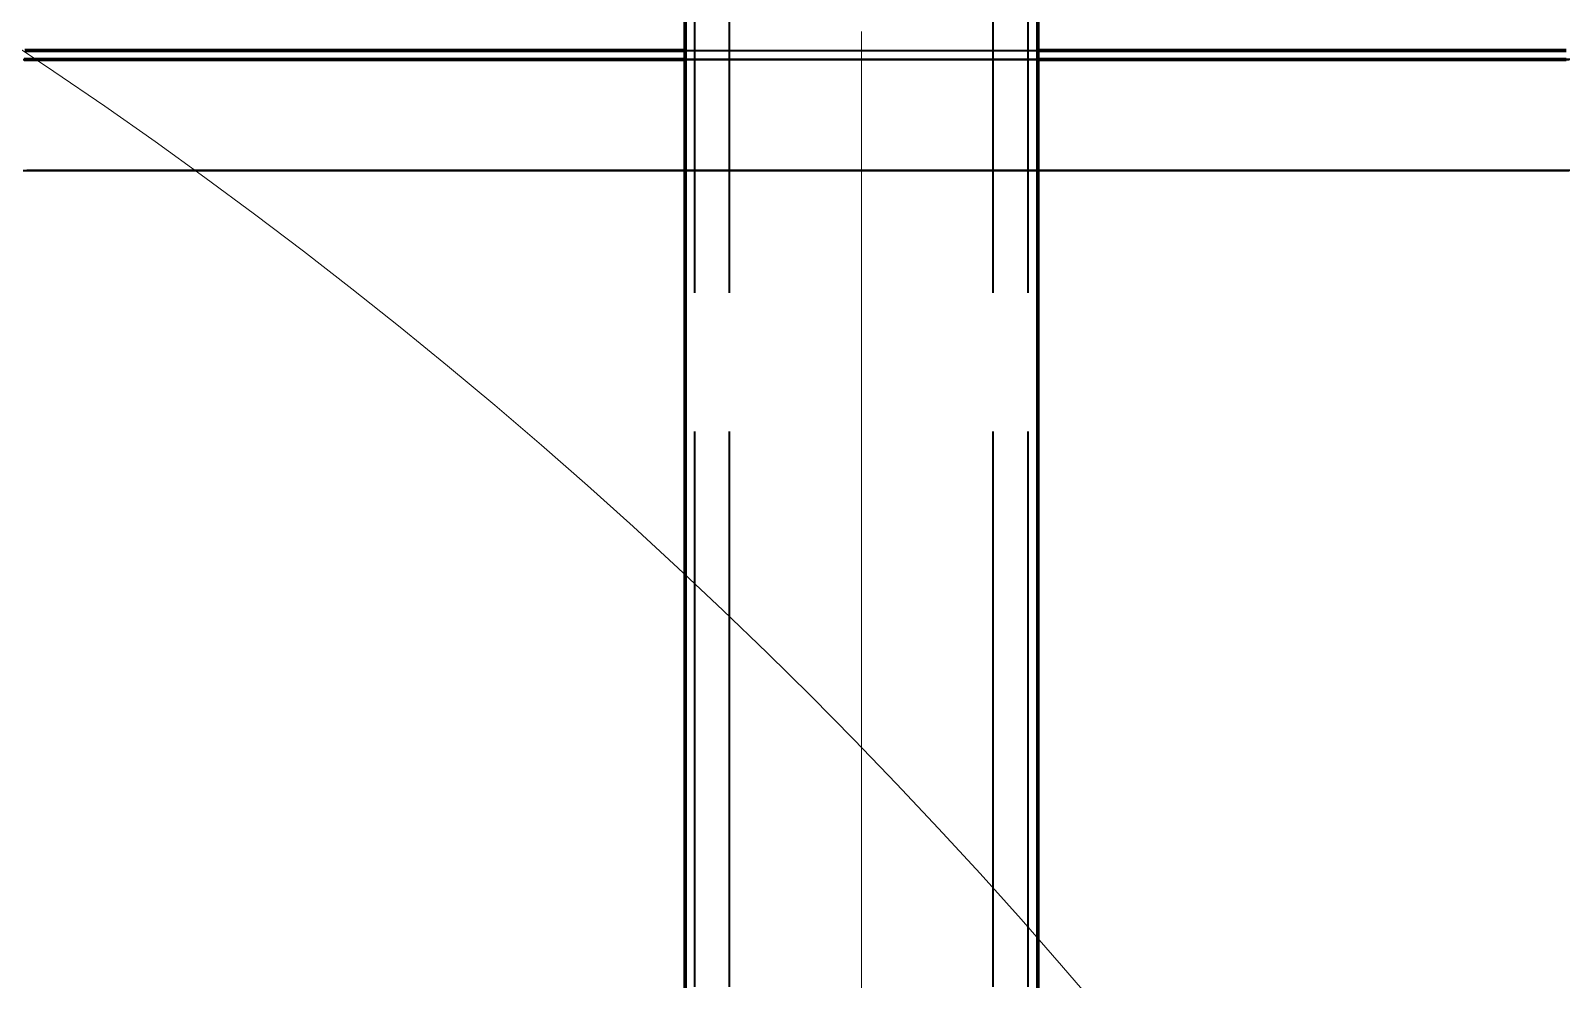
# Model space of a CAD drawing. Header units: millimetres. Extents: x 0 to 2382, y 0 to 420.
# Drawn here: x 281.54 to 292.58, y 283.08 to 289.92 of the extents above; entities that cross this region are included whole.
import ezdxf

# ---------------------------------------------------------------- set-up
doc = ezdxf.new("R2010")
doc.units = ezdxf.units.MM
doc.linetypes.add('IRAM-E-TRAZOS', pattern=[5, 4, -1])
doc.linetypes.add('IRAM-F-TRAZO-PUNTO', pattern=[20, 15, -2, 1, -2])
for name, color, linetype, lineweight in [('01-VISIBLE', 7, 'CONTINUOUS', 70), ('02-OCULTA', 4, 'IRAM-E-TRAZOS', 35), ('03-EJE', 1, 'IRAM-F-TRAZO-PUNTO', 18), ('08-FINA', 5, 'CONTINUOUS', 18)]:
    doc.layers.add(name, color=color, linetype=linetype, lineweight=lineweight)

msp = doc.modelspace()

# ---------------------------------------------------------------- linework, layer by layer
at = {"layer": '01-VISIBLE'}
for p, q in [((286.252, 277.209), (286.252, 313.671)), ((288.792, 277.209), (288.792, 313.671))]:
    msp.add_line(p, q, dxfattribs=at)
for points in [[(281.492, 289.709), (281.542, 289.709), (281.592, 289.709), (281.642, 289.709), (281.692, 289.709), (281.742, 289.709), (281.793, 289.709), (281.843, 289.709), (281.893, 289.709), (281.943, 289.709), (281.993, 289.709), (282.043, 289.709), (282.093, 289.709), (282.143, 289.709), (282.193, 289.709), (282.243, 289.709), (282.294, 289.709), (282.344, 289.709), (282.394, 289.709), (282.444, 289.709), (282.494, 289.709), (282.544, 289.709), (282.594, 289.709), (282.644, 289.709), (282.694, 289.709), (282.745, 289.709), (282.795, 289.709), (282.845, 289.709), (282.895, 289.709), (282.945, 289.709), (282.995, 289.709), (283.045, 289.709), (283.095, 289.709), (283.145, 289.709), (283.195, 289.709), (283.246, 289.709), (283.296, 289.709), (283.346, 289.709), (283.396, 289.709), (283.446, 289.709), (283.496, 289.709), (283.546, 289.709), (283.596, 289.709), (283.646, 289.709), (283.696, 289.709), (283.747, 289.709), (283.797, 289.709), (283.847, 289.709), (283.897, 289.709), (283.947, 289.709), (283.997, 289.709), (284.047, 289.709), (284.097, 289.709), (284.147, 289.709), (284.197, 289.709), (284.248, 289.709), (284.298, 289.709), (284.348, 289.709), (284.398, 289.709), (284.448, 289.709), (284.498, 289.709), (284.548, 289.709), (284.598, 289.709), (284.648, 289.709), (284.698, 289.709), (284.749, 289.709), (284.799, 289.709), (284.849, 289.709), (284.899, 289.709), (284.949, 289.709), (284.999, 289.709), (285.049, 289.709), (285.099, 289.709), (285.149, 289.709), (285.2, 289.709), (285.25, 289.709), (285.3, 289.709), (285.35, 289.709), (285.4, 289.709), (285.45, 289.709), (285.5, 289.709), (285.55, 289.709), (285.6, 289.709), (285.65, 289.709), (285.701, 289.709), (285.751, 289.709), (285.801, 289.709), (285.851, 289.709), (285.901, 289.709), (285.951, 289.709), (286.001, 289.709), (286.051, 289.709), (286.101, 289.709), (286.151, 289.709), (286.202, 289.709), (286.252, 289.709)], [(281.495, 289.773), (281.545, 289.773), (281.595, 289.773), (281.645, 289.773), (281.695, 289.773), (281.745, 289.773), (281.796, 289.773), (281.846, 289.773), (281.896, 289.773), (281.946, 289.773), (281.996, 289.773), (282.046, 289.773), (282.096, 289.773), (282.146, 289.773), (282.196, 289.773), (282.246, 289.773), (282.296, 289.773), (282.346, 289.773), (282.396, 289.773), (282.446, 289.773), (282.496, 289.773), (282.547, 289.773), (282.597, 289.773), (282.647, 289.773), (282.697, 289.773), (282.747, 289.773), (282.797, 289.773), (282.847, 289.773), (282.897, 289.773), (282.947, 289.773), (282.997, 289.773), (283.047, 289.773), (283.097, 289.773), (283.147, 289.773), (283.197, 289.773), (283.248, 289.773), (283.298, 289.773), (283.348, 289.773), (283.398, 289.773), (283.448, 289.773), (283.498, 289.773), (283.548, 289.773), (283.598, 289.773), (283.648, 289.773), (283.698, 289.773), (283.748, 289.773), (283.798, 289.773), (283.848, 289.773), (283.898, 289.773), (283.948, 289.773), (283.999, 289.773), (284.049, 289.773), (284.099, 289.773), (284.149, 289.773), (284.199, 289.773), (284.249, 289.773), (284.299, 289.773), (284.349, 289.773), (284.399, 289.773), (284.449, 289.773), (284.499, 289.773), (284.549, 289.773), (284.599, 289.773), (284.649, 289.773), (284.7, 289.773), (284.75, 289.773), (284.8, 289.773), (284.85, 289.773), (284.9, 289.773), (284.95, 289.773), (285, 289.773), (285.05, 289.773), (285.1, 289.773), (285.15, 289.773), (285.2, 289.773), (285.25, 289.773), (285.3, 289.773), (285.35, 289.773), (285.4, 289.773), (285.451, 289.773), (285.501, 289.773), (285.551, 289.773), (285.601, 289.773), (285.651, 289.773), (285.701, 289.773), (285.751, 289.773), (285.801, 289.773), (285.851, 289.773), (285.901, 289.773), (285.951, 289.773), (286.001, 289.773), (286.051, 289.773), (286.101, 289.773), (286.152, 289.773), (286.202, 289.773), (286.252, 289.773)], [(288.792, 289.773), (288.842, 289.773), (288.892, 289.773), (288.942, 289.773), (288.992, 289.773), (289.042, 289.773), (289.092, 289.773), (289.142, 289.773), (289.192, 289.773), (289.242, 289.773), (289.292, 289.773), (289.342, 289.773), (289.392, 289.773), (289.443, 289.773), (289.493, 289.773), (289.543, 289.773), (289.593, 289.773), (289.643, 289.773), (289.693, 289.773), (289.743, 289.773), (289.793, 289.773), (289.843, 289.773), (289.893, 289.773), (289.943, 289.773), (289.993, 289.773), (290.043, 289.773), (290.093, 289.773), (290.144, 289.773), (290.194, 289.773), (290.244, 289.773), (290.294, 289.773), (290.344, 289.773), (290.394, 289.773), (290.444, 289.773), (290.494, 289.773), (290.544, 289.773), (290.594, 289.773), (290.644, 289.773), (290.694, 289.773), (290.744, 289.773), (290.794, 289.773), (290.844, 289.773), (290.895, 289.773), (290.945, 289.773), (290.995, 289.773), (291.045, 289.773), (291.095, 289.773), (291.145, 289.773), (291.195, 289.773), (291.245, 289.773), (291.295, 289.773), (291.345, 289.773), (291.395, 289.773), (291.445, 289.773), (291.495, 289.773), (291.545, 289.773), (291.595, 289.773), (291.646, 289.773), (291.696, 289.773), (291.746, 289.773), (291.796, 289.773), (291.846, 289.773), (291.896, 289.773), (291.946, 289.773), (291.996, 289.773), (292.046, 289.773), (292.096, 289.773), (292.146, 289.773), (292.196, 289.773), (292.246, 289.773), (292.296, 289.773), (292.347, 289.773), (292.397, 289.773), (292.447, 289.773), (292.497, 289.773), (292.547, 289.773), (292.597, 289.773)], [(288.792, 289.709), (288.842, 289.709), (288.892, 289.709), (288.942, 289.709), (288.992, 289.709), (289.042, 289.709), (289.092, 289.709), (289.142, 289.709), (289.192, 289.709), (289.243, 289.709), (289.293, 289.709), (289.343, 289.709), (289.393, 289.709), (289.443, 289.709), (289.493, 289.709), (289.543, 289.709), (289.593, 289.709), (289.643, 289.709), (289.693, 289.709), (289.744, 289.709), (289.794, 289.709), (289.844, 289.709), (289.894, 289.709), (289.944, 289.709), (289.994, 289.709), (290.044, 289.709), (290.094, 289.709), (290.144, 289.709), (290.195, 289.709), (290.245, 289.709), (290.295, 289.709), (290.345, 289.709), (290.395, 289.709), (290.445, 289.709), (290.495, 289.709), (290.545, 289.709), (290.595, 289.709), (290.645, 289.709), (290.696, 289.709), (290.746, 289.709), (290.796, 289.709), (290.846, 289.709), (290.896, 289.709), (290.946, 289.709), (290.996, 289.709), (291.046, 289.709), (291.096, 289.709), (291.146, 289.709), (291.197, 289.709), (291.247, 289.709), (291.297, 289.709), (291.347, 289.709), (291.397, 289.709), (291.447, 289.709), (291.497, 289.709), (291.547, 289.709), (291.597, 289.709), (291.647, 289.709), (291.698, 289.709), (291.748, 289.709), (291.798, 289.709), (291.848, 289.709), (291.898, 289.709), (291.948, 289.709), (291.998, 289.709), (292.048, 289.709), (292.098, 289.709), (292.148, 289.709), (292.199, 289.709), (292.249, 289.709), (292.299, 289.709), (292.349, 289.709), (292.399, 289.709), (292.449, 289.709), (292.499, 289.709), (292.549, 289.709), (292.599, 289.709)]]:
    msp.add_lwpolyline(points, dxfattribs=at)
at = {"layer": '02-OCULTA'}
for p, q in [((286.252, 313.671), (286.252, 277.209)), ((288.792, 313.671), (288.792, 277.209)), ((286.322, 218.029), (286.322, 301.976)), ((286.572, 218.029), (286.572, 301.976)), ((288.472, 218.029), (288.472, 301.976)), ((288.722, 218.029), (288.722, 301.976))]:
    msp.add_line(p, q, dxfattribs=at)
for points in [[(281.485, 289.709), (281.563, 289.709), (281.642, 289.709), (281.72, 289.709), (281.798, 289.709), (281.877, 289.709), (281.955, 289.709), (282.034, 289.709), (282.112, 289.709), (282.19, 289.709), (282.269, 289.709), (282.347, 289.709), (282.426, 289.709), (282.504, 289.709), (282.582, 289.709), (282.661, 289.709), (282.739, 289.709), (282.818, 289.709), (282.896, 289.709), (282.974, 289.709), (283.053, 289.709), (283.131, 289.709), (283.21, 289.709), (283.288, 289.709), (283.366, 289.709), (283.445, 289.709), (283.523, 289.709), (283.602, 289.709), (283.68, 289.709), (283.758, 289.709), (283.837, 289.709), (283.915, 289.709), (283.994, 289.709), (284.072, 289.709), (284.15, 289.709), (284.229, 289.709), (284.307, 289.709), (284.386, 289.709), (284.464, 289.709), (284.542, 289.709), (284.621, 289.709), (284.699, 289.709), (284.778, 289.709), (284.856, 289.709), (284.934, 289.709), (285.013, 289.709), (285.091, 289.709), (285.17, 289.709), (285.248, 289.709), (285.326, 289.709), (285.405, 289.709), (285.483, 289.709), (285.562, 289.709), (285.64, 289.709), (285.718, 289.709), (285.797, 289.709), (285.875, 289.709), (285.954, 289.709), (286.032, 289.709), (286.11, 289.709), (286.189, 289.709), (286.267, 289.709), (286.346, 289.709), (286.424, 289.709), (286.502, 289.709), (286.581, 289.709), (286.659, 289.709), (286.738, 289.709), (286.816, 289.709), (286.894, 289.709), (286.973, 289.709), (287.051, 289.709), (287.13, 289.709), (287.208, 289.709), (287.286, 289.709), (287.365, 289.709), (287.443, 289.709), (287.522, 289.709), (287.6, 289.709), (287.678, 289.709), (287.757, 289.709), (287.835, 289.709), (287.914, 289.709), (287.992, 289.709), (288.07, 289.709), (288.149, 289.709), (288.227, 289.709), (288.306, 289.709), (288.384, 289.709), (288.462, 289.709), (288.541, 289.709), (288.619, 289.709), (288.698, 289.709), (288.776, 289.709), (288.854, 289.709), (288.933, 289.709), (289.011, 289.709), (289.09, 289.709), (289.168, 289.709), (289.246, 289.709), (289.325, 289.709), (289.403, 289.709), (289.482, 289.709), (289.56, 289.709), (289.638, 289.709), (289.717, 289.709), (289.795, 289.709), (289.874, 289.709), (289.952, 289.709), (290.03, 289.709), (290.109, 289.709), (290.187, 289.709), (290.266, 289.709), (290.344, 289.709), (290.422, 289.709), (290.501, 289.709), (290.579, 289.709), (290.658, 289.709), (290.736, 289.709), (290.814, 289.709), (290.893, 289.709), (290.971, 289.709), (291.05, 289.709), (291.128, 289.709), (291.206, 289.709), (291.285, 289.709), (291.363, 289.709), (291.442, 289.709), (291.52, 289.709), (291.598, 289.709), (291.677, 289.709), (291.755, 289.709), (291.834, 289.709), (291.912, 289.709), (291.99, 289.709), (292.069, 289.709), (292.147, 289.709), (292.226, 289.709), (292.304, 289.709), (292.382, 289.709), (292.461, 289.709), (292.539, 289.709), (292.618, 289.709)], [(281.485, 289.709), (281.563, 289.709), (281.642, 289.709), (281.72, 289.709), (281.798, 289.709), (281.877, 289.709), (281.955, 289.709), (282.034, 289.709), (282.112, 289.709), (282.19, 289.709), (282.269, 289.709), (282.347, 289.709), (282.426, 289.709), (282.504, 289.709), (282.582, 289.709), (282.661, 289.709), (282.739, 289.709), (282.818, 289.709), (282.896, 289.709), (282.974, 289.709), (283.053, 289.709), (283.131, 289.709), (283.21, 289.709), (283.288, 289.709), (283.366, 289.709), (283.445, 289.709), (283.523, 289.709), (283.602, 289.709), (283.68, 289.709), (283.758, 289.709), (283.837, 289.709), (283.915, 289.709), (283.994, 289.709), (284.072, 289.709), (284.15, 289.709), (284.229, 289.709), (284.307, 289.709), (284.386, 289.709), (284.464, 289.709), (284.542, 289.709), (284.621, 289.709), (284.699, 289.709), (284.778, 289.709), (284.856, 289.709), (284.934, 289.709), (285.013, 289.709), (285.091, 289.709), (285.17, 289.709), (285.248, 289.709), (285.326, 289.709), (285.405, 289.709), (285.483, 289.709), (285.562, 289.709), (285.64, 289.709), (285.718, 289.709), (285.797, 289.709), (285.875, 289.709), (285.954, 289.709), (286.032, 289.709), (286.11, 289.709), (286.189, 289.709), (286.267, 289.709), (286.346, 289.709), (286.424, 289.709), (286.502, 289.709), (286.581, 289.709), (286.659, 289.709), (286.738, 289.709), (286.816, 289.709), (286.894, 289.709), (286.973, 289.709), (287.051, 289.709), (287.13, 289.709), (287.208, 289.709), (287.286, 289.709), (287.365, 289.709), (287.443, 289.709), (287.522, 289.709), (287.6, 289.709), (287.678, 289.709), (287.757, 289.709), (287.835, 289.709), (287.914, 289.709), (287.992, 289.709), (288.07, 289.709), (288.149, 289.709), (288.227, 289.709), (288.306, 289.709), (288.384, 289.709), (288.462, 289.709), (288.541, 289.709), (288.619, 289.709), (288.698, 289.709), (288.776, 289.709), (288.854, 289.709), (288.933, 289.709), (289.011, 289.709), (289.09, 289.709), (289.168, 289.709), (289.246, 289.709), (289.325, 289.709), (289.403, 289.709), (289.482, 289.709), (289.56, 289.709), (289.638, 289.709), (289.717, 289.709), (289.795, 289.709), (289.874, 289.709), (289.952, 289.709), (290.03, 289.709), (290.109, 289.709), (290.187, 289.709), (290.266, 289.709), (290.344, 289.709), (290.422, 289.709), (290.501, 289.709), (290.579, 289.709), (290.658, 289.709), (290.736, 289.709), (290.814, 289.709), (290.893, 289.709), (290.971, 289.709), (291.05, 289.709), (291.128, 289.709), (291.206, 289.709), (291.285, 289.709), (291.363, 289.709), (291.442, 289.709), (291.52, 289.709), (291.598, 289.709), (291.677, 289.709), (291.755, 289.709), (291.834, 289.709), (291.912, 289.709), (291.99, 289.709), (292.069, 289.709), (292.147, 289.709), (292.226, 289.709), (292.304, 289.709), (292.382, 289.709), (292.461, 289.709), (292.539, 289.709), (292.618, 289.709)], [(287.522, 289.709), (287.472, 289.709), (287.421, 289.709), (287.371, 289.709), (287.321, 289.709), (287.271, 289.709), (287.221, 289.709), (287.171, 289.709), (287.121, 289.709), (287.071, 289.709), (287.021, 289.709), (286.971, 289.709), (286.92, 289.709), (286.87, 289.709), (286.82, 289.709), (286.77, 289.709), (286.72, 289.709), (286.67, 289.709), (286.62, 289.709), (286.57, 289.709), (286.52, 289.709), (286.47, 289.709), (286.42, 289.709), (286.369, 289.709), (286.319, 289.709), (286.269, 289.709), (286.219, 289.709), (286.169, 289.709), (286.119, 289.709), (286.069, 289.709), (286.019, 289.709), (285.969, 289.709), (285.919, 289.709), (285.868, 289.709), (285.818, 289.709), (285.768, 289.709), (285.718, 289.709), (285.668, 289.709), (285.618, 289.709), (285.568, 289.709), (285.518, 289.709), (285.468, 289.709), (285.418, 289.709), (285.368, 289.709), (285.317, 289.709), (285.267, 289.709), (285.217, 289.709), (285.167, 289.709), (285.117, 289.709), (285.067, 289.709), (285.017, 289.709), (284.967, 289.709), (284.917, 289.709), (284.867, 289.709), (284.816, 289.709), (284.766, 289.709), (284.716, 289.709), (284.666, 289.709), (284.616, 289.709), (284.566, 289.709), (284.516, 289.709), (284.466, 289.709), (284.416, 289.709), (284.366, 289.709), (284.316, 289.709), (284.265, 289.709), (284.215, 289.709), (284.165, 289.709), (284.115, 289.709), (284.065, 289.709), (284.015, 289.709), (283.965, 289.709), (283.915, 289.709), (283.865, 289.709), (283.815, 289.709), (283.764, 289.709), (283.714, 289.709), (283.664, 289.709), (283.614, 289.709), (283.564, 289.709), (283.514, 289.709), (283.464, 289.709), (283.414, 289.709), (283.364, 289.709), (283.314, 289.709), (283.264, 289.709), (283.213, 289.709), (283.163, 289.709), (283.113, 289.709), (283.063, 289.709), (283.013, 289.709), (282.963, 289.709), (282.913, 289.709), (282.863, 289.709), (282.813, 289.709), (282.763, 289.709), (282.712, 289.709), (282.662, 289.709), (282.612, 289.709), (282.562, 289.709), (282.512, 289.709), (282.462, 289.709), (282.412, 289.709), (282.362, 289.709), (282.312, 289.709), (282.262, 289.709), (282.211, 289.709), (282.161, 289.709), (282.111, 289.709), (282.061, 289.709), (282.011, 289.709), (281.961, 289.709), (281.911, 289.709), (281.861, 289.709), (281.811, 289.709), (281.761, 289.709), (281.711, 289.709), (281.66, 289.709), (281.61, 289.709), (281.56, 289.709), (281.51, 289.709)], [(287.522, 289.709), (287.472, 289.709), (287.421, 289.709), (287.371, 289.709), (287.321, 289.709), (287.271, 289.709), (287.221, 289.709), (287.171, 289.709), (287.121, 289.709), (287.071, 289.709), (287.021, 289.709), (286.971, 289.709), (286.92, 289.709), (286.87, 289.709), (286.82, 289.709), (286.77, 289.709), (286.72, 289.709), (286.67, 289.709), (286.62, 289.709), (286.57, 289.709), (286.52, 289.709), (286.47, 289.709), (286.42, 289.709), (286.369, 289.709), (286.319, 289.709), (286.269, 289.709), (286.219, 289.709), (286.169, 289.709), (286.119, 289.709), (286.069, 289.709), (286.019, 289.709), (285.969, 289.709), (285.919, 289.709), (285.868, 289.709), (285.818, 289.709), (285.768, 289.709), (285.718, 289.709), (285.668, 289.709), (285.618, 289.709), (285.568, 289.709), (285.518, 289.709), (285.468, 289.709), (285.418, 289.709), (285.368, 289.709), (285.317, 289.709), (285.267, 289.709), (285.217, 289.709), (285.167, 289.709), (285.117, 289.709), (285.067, 289.709), (285.017, 289.709), (284.967, 289.709), (284.917, 289.709), (284.867, 289.709), (284.816, 289.709), (284.766, 289.709), (284.716, 289.709), (284.666, 289.709), (284.616, 289.709), (284.566, 289.709), (284.516, 289.709), (284.466, 289.709), (284.416, 289.709), (284.366, 289.709), (284.316, 289.709), (284.265, 289.709), (284.215, 289.709), (284.165, 289.709), (284.115, 289.709), (284.065, 289.709), (284.015, 289.709), (283.965, 289.709), (283.915, 289.709), (283.865, 289.709), (283.815, 289.709), (283.764, 289.709), (283.714, 289.709), (283.664, 289.709), (283.614, 289.709), (283.564, 289.709), (283.514, 289.709), (283.464, 289.709), (283.414, 289.709), (283.364, 289.709), (283.314, 289.709), (283.264, 289.709), (283.213, 289.709), (283.163, 289.709), (283.113, 289.709), (283.063, 289.709), (283.013, 289.709), (282.963, 289.709), (282.913, 289.709), (282.863, 289.709), (282.813, 289.709), (282.763, 289.709), (282.712, 289.709), (282.662, 289.709), (282.612, 289.709), (282.562, 289.709), (282.512, 289.709), (282.462, 289.709), (282.412, 289.709), (282.362, 289.709), (282.312, 289.709), (282.262, 289.709), (282.211, 289.709), (282.161, 289.709), (282.111, 289.709), (282.061, 289.709), (282.011, 289.709), (281.961, 289.709), (281.911, 289.709), (281.861, 289.709), (281.811, 289.709), (281.761, 289.709), (281.711, 289.709), (281.66, 289.709), (281.61, 289.709), (281.56, 289.709), (281.51, 289.709)], [(281.517, 289.773), (281.567, 289.773), (281.617, 289.773), (281.667, 289.773), (281.717, 289.773), (281.767, 289.773), (281.817, 289.773), (281.867, 289.773), (281.917, 289.773), (281.967, 289.773), (282.017, 289.773), (282.067, 289.773), (282.118, 289.773), (282.168, 289.773), (282.218, 289.773), (282.268, 289.773), (282.318, 289.773), (282.368, 289.773), (282.418, 289.773), (282.468, 289.773), (282.518, 289.773), (282.568, 289.773), (282.618, 289.773), (282.668, 289.773), (282.718, 289.773), (282.768, 289.773), (282.818, 289.773), (282.868, 289.773), (282.918, 289.773), (282.968, 289.773), (283.018, 289.773), (283.068, 289.773), (283.118, 289.773), (283.168, 289.773), (283.218, 289.773), (283.268, 289.773), (283.318, 289.773), (283.368, 289.773), (283.419, 289.773), (283.469, 289.773), (283.519, 289.773), (283.569, 289.773), (283.619, 289.773), (283.669, 289.773), (283.719, 289.773), (283.769, 289.773), (283.819, 289.773), (283.869, 289.773), (283.919, 289.773), (283.969, 289.773), (284.019, 289.773), (284.069, 289.773), (284.119, 289.773), (284.169, 289.773), (284.219, 289.773), (284.269, 289.773), (284.319, 289.773), (284.369, 289.773), (284.419, 289.773), (284.469, 289.773), (284.519, 289.773), (284.569, 289.773), (284.619, 289.773), (284.669, 289.773), (284.72, 289.773), (284.77, 289.773), (284.82, 289.773), (284.87, 289.773), (284.92, 289.773), (284.97, 289.773), (285.02, 289.773), (285.07, 289.773), (285.12, 289.773), (285.17, 289.773), (285.22, 289.773), (285.27, 289.773), (285.32, 289.773), (285.37, 289.773), (285.42, 289.773), (285.47, 289.773), (285.52, 289.773), (285.57, 289.773), (285.62, 289.773), (285.67, 289.773), (285.72, 289.773), (285.77, 289.773), (285.82, 289.773), (285.87, 289.773), (285.92, 289.773), (285.97, 289.773), (286.021, 289.773), (286.071, 289.773), (286.121, 289.773), (286.171, 289.773), (286.221, 289.773), (286.271, 289.773), (286.321, 289.773), (286.371, 289.773), (286.421, 289.773), (286.471, 289.773), (286.521, 289.773), (286.571, 289.773), (286.621, 289.773), (286.671, 289.773), (286.721, 289.773), (286.771, 289.773), (286.821, 289.773), (286.871, 289.773), (286.921, 289.773), (286.971, 289.773), (287.021, 289.773), (287.071, 289.773), (287.121, 289.773), (287.171, 289.773), (287.221, 289.773), (287.271, 289.773), (287.321, 289.773), (287.372, 289.773), (287.422, 289.773), (287.472, 289.773), (287.522, 289.773)], [(287.522, 289.709), (287.472, 289.709), (287.422, 289.709), (287.372, 289.709), (287.322, 289.709), (287.271, 289.709), (287.221, 289.709), (287.171, 289.709), (287.121, 289.709), (287.071, 289.709), (287.021, 289.709), (286.971, 289.709), (286.921, 289.709), (286.871, 289.709), (286.821, 289.709), (286.771, 289.709), (286.721, 289.709), (286.671, 289.709), (286.621, 289.709), (286.571, 289.709), (286.521, 289.709), (286.471, 289.709), (286.421, 289.709), (286.371, 289.709), (286.321, 289.709), (286.271, 289.709), (286.221, 289.709), (286.171, 289.709), (286.121, 289.709), (286.071, 289.709), (286.021, 289.709), (285.971, 289.709), (285.921, 289.709), (285.871, 289.709), (285.821, 289.709), (285.771, 289.709), (285.72, 289.709), (285.67, 289.709), (285.62, 289.709), (285.57, 289.709), (285.52, 289.709), (285.47, 289.709), (285.42, 289.709), (285.37, 289.709), (285.32, 289.709), (285.27, 289.709), (285.22, 289.709), (285.17, 289.709), (285.12, 289.709), (285.07, 289.709), (285.02, 289.709), (284.97, 289.709), (284.92, 289.709), (284.87, 289.709), (284.82, 289.709), (284.77, 289.709), (284.72, 289.709), (284.67, 289.709), (284.62, 289.709), (284.57, 289.709), (284.52, 289.709), (284.47, 289.709), (284.42, 289.709), (284.37, 289.709), (284.32, 289.709), (284.27, 289.709), (284.219, 289.709), (284.169, 289.709), (284.119, 289.709), (284.069, 289.709), (284.019, 289.709), (283.969, 289.709), (283.919, 289.709), (283.869, 289.709), (283.819, 289.709), (283.769, 289.709), (283.719, 289.709), (283.669, 289.709), (283.619, 289.709), (283.569, 289.709), (283.519, 289.709), (283.469, 289.709), (283.419, 289.709), (283.369, 289.709), (283.319, 289.709), (283.269, 289.709), (283.219, 289.709), (283.169, 289.709), (283.119, 289.709), (283.069, 289.709), (283.019, 289.709), (282.969, 289.709), (282.919, 289.709), (282.869, 289.709), (282.819, 289.709), (282.769, 289.709), (282.719, 289.709), (282.668, 289.709), (282.618, 289.709), (282.568, 289.709), (282.518, 289.709), (282.468, 289.709), (282.418, 289.709), (282.368, 289.709), (282.318, 289.709), (282.268, 289.709), (282.218, 289.709), (282.168, 289.709), (282.118, 289.709), (282.068, 289.709), (282.018, 289.709), (281.968, 289.709), (281.918, 289.709), (281.868, 289.709), (281.818, 289.709), (281.768, 289.709), (281.718, 289.709), (281.668, 289.709), (281.618, 289.709), (281.568, 289.709), (281.518, 289.709)], [(287.522, 289.709), (287.472, 289.709), (287.422, 289.709), (287.372, 289.709), (287.322, 289.709), (287.272, 289.709), (287.222, 289.709), (287.172, 289.709), (287.122, 289.709), (287.072, 289.709), (287.022, 289.709), (286.972, 289.709), (286.922, 289.709), (286.872, 289.709), (286.822, 289.709), (286.772, 289.709), (286.722, 289.709), (286.672, 289.709), (286.622, 289.709), (286.572, 289.709), (286.522, 289.709), (286.472, 289.709), (286.422, 289.709), (286.372, 289.709), (286.322, 289.709), (286.272, 289.709), (286.222, 289.709), (286.172, 289.709), (286.122, 289.709), (286.072, 289.709), (286.022, 289.709), (285.972, 289.709), (285.922, 289.709), (285.872, 289.709), (285.822, 289.709), (285.772, 289.709), (285.722, 289.709), (285.672, 289.709), (285.622, 289.709), (285.572, 289.709), (285.522, 289.709), (285.472, 289.709), (285.422, 289.709), (285.372, 289.709), (285.322, 289.709), (285.272, 289.709), (285.222, 289.709), (285.172, 289.709), (285.122, 289.709), (285.072, 289.709), (285.022, 289.709), (284.972, 289.709), (284.922, 289.709), (284.872, 289.709), (284.822, 289.709), (284.772, 289.709), (284.722, 289.709), (284.672, 289.709), (284.622, 289.709), (284.572, 289.709), (284.522, 289.709), (284.472, 289.709), (284.422, 289.709), (284.372, 289.709), (284.322, 289.709), (284.272, 289.709), (284.222, 289.709), (284.172, 289.709), (284.122, 289.709), (284.072, 289.709), (284.022, 289.709), (283.972, 289.709), (283.922, 289.709), (283.872, 289.709), (283.822, 289.709), (283.772, 289.709), (283.722, 289.709), (283.672, 289.709), (283.622, 289.709), (283.572, 289.709), (283.522, 289.709), (283.472, 289.709), (283.422, 289.709), (283.372, 289.709), (283.322, 289.709), (283.272, 289.709), (283.222, 289.709), (283.172, 289.709), (283.122, 289.709), (283.072, 289.709), (283.022, 289.709), (282.972, 289.709), (282.922, 289.709), (282.872, 289.709), (282.822, 289.709), (282.772, 289.709), (282.722, 289.709), (282.672, 289.709), (282.622, 289.709), (282.572, 289.709), (282.522, 289.709), (282.472, 289.709), (282.422, 289.709), (282.372, 289.709), (282.322, 289.709), (282.272, 289.709), (282.222, 289.709), (282.172, 289.709), (282.122, 289.709), (282.072, 289.709), (282.022, 289.709), (281.972, 289.709), (281.922, 289.709), (281.872, 289.709), (281.822, 289.709), (281.772, 289.709), (281.722, 289.709), (281.672, 289.709), (281.622, 289.709), (281.572, 289.709), (281.522, 289.709)], [(281.531, 289.709), (281.608, 289.709), (281.685, 289.709), (281.762, 289.709), (281.838, 289.709), (281.915, 289.709), (281.992, 289.709), (282.069, 289.709), (282.146, 289.709), (282.222, 289.709), (282.299, 289.709), (282.376, 289.709), (282.453, 289.709), (282.53, 289.709), (282.606, 289.709), (282.683, 289.709), (282.76, 289.709), (282.837, 289.709), (282.914, 289.709), (282.99, 289.709), (283.067, 289.709), (283.144, 289.709), (283.221, 289.709), (283.298, 289.709), (283.374, 289.709), (283.451, 289.709), (283.528, 289.709), (283.605, 289.709), (283.682, 289.709), (283.758, 289.709), (283.835, 289.709), (283.912, 289.709), (283.989, 289.709), (284.066, 289.709), (284.142, 289.709), (284.219, 289.709), (284.296, 289.709), (284.373, 289.709), (284.45, 289.709), (284.526, 289.709), (284.603, 289.709), (284.68, 289.709), (284.757, 289.709), (284.834, 289.709), (284.91, 289.709), (284.987, 289.709), (285.064, 289.709), (285.141, 289.709), (285.218, 289.709), (285.294, 289.709), (285.371, 289.709), (285.448, 289.709), (285.525, 289.709), (285.602, 289.709), (285.678, 289.709), (285.755, 289.709), (285.832, 289.709), (285.909, 289.709), (285.986, 289.709), (286.062, 289.709), (286.139, 289.709), (286.216, 289.709), (286.293, 289.709), (286.37, 289.709), (286.446, 289.709), (286.523, 289.709), (286.6, 289.709), (286.677, 289.709), (286.754, 289.709), (286.83, 289.709), (286.907, 289.709), (286.984, 289.709), (287.061, 289.709), (287.138, 289.709), (287.214, 289.709), (287.291, 289.709), (287.368, 289.709), (287.445, 289.709), (287.522, 289.709), (287.598, 289.709), (287.675, 289.709), (287.752, 289.709), (287.829, 289.709), (287.906, 289.709), (287.982, 289.709), (288.059, 289.709), (288.136, 289.709), (288.213, 289.709), (288.29, 289.709), (288.366, 289.709), (288.443, 289.709), (288.52, 289.709), (288.597, 289.709), (288.674, 289.709), (288.75, 289.709), (288.827, 289.709), (288.904, 289.709), (288.981, 289.709), (289.058, 289.709), (289.134, 289.709), (289.211, 289.709), (289.288, 289.709), (289.365, 289.709), (289.442, 289.709), (289.518, 289.709), (289.595, 289.709), (289.672, 289.709), (289.749, 289.709), (289.826, 289.709), (289.902, 289.709), (289.979, 289.709), (290.056, 289.709), (290.133, 289.709), (290.21, 289.709), (290.286, 289.709), (290.363, 289.709), (290.44, 289.709), (290.517, 289.709), (290.594, 289.709), (290.67, 289.709), (290.747, 289.709), (290.824, 289.709), (290.901, 289.709), (290.978, 289.709), (291.054, 289.709), (291.131, 289.709), (291.208, 289.709), (291.285, 289.709), (291.362, 289.709), (291.438, 289.709), (291.515, 289.709), (291.592, 289.709), (291.669, 289.709), (291.746, 289.709), (291.822, 289.709), (291.899, 289.709), (291.976, 289.709), (292.053, 289.709), (292.13, 289.709), (292.206, 289.709), (292.283, 289.709), (292.36, 289.709), (292.437, 289.709), (292.514, 289.709), (292.59, 289.709)], [(286.252, 289.773), (286.302, 289.773), (286.353, 289.773), (286.404, 289.773), (286.455, 289.773), (286.506, 289.773), (286.556, 289.773), (286.607, 289.773), (286.658, 289.773), (286.709, 289.773), (286.76, 289.773), (286.81, 289.773), (286.861, 289.773), (286.912, 289.773), (286.963, 289.773), (287.014, 289.773), (287.064, 289.773), (287.115, 289.773), (287.166, 289.773), (287.217, 289.773), (287.268, 289.773), (287.318, 289.773), (287.369, 289.773), (287.42, 289.773), (287.471, 289.773), (287.522, 289.773), (287.572, 289.773), (287.623, 289.773), (287.674, 289.773), (287.725, 289.773), (287.776, 289.773), (287.826, 289.773), (287.877, 289.773), (287.928, 289.773), (287.979, 289.773), (288.03, 289.773), (288.08, 289.773), (288.131, 289.773), (288.182, 289.773), (288.233, 289.773), (288.284, 289.773), (288.334, 289.773), (288.385, 289.773), (288.436, 289.773), (288.487, 289.773), (288.538, 289.773), (288.588, 289.773), (288.639, 289.773), (288.69, 289.773), (288.741, 289.773), (288.792, 289.773)], [(286.252, 289.709), (286.302, 289.709), (286.353, 289.709), (286.404, 289.709), (286.455, 289.709), (286.506, 289.709), (286.556, 289.709), (286.607, 289.709), (286.658, 289.709), (286.709, 289.709), (286.76, 289.709), (286.81, 289.709), (286.861, 289.709), (286.912, 289.709), (286.963, 289.709), (287.014, 289.709), (287.064, 289.709), (287.115, 289.709), (287.166, 289.709), (287.217, 289.709), (287.268, 289.709), (287.318, 289.709), (287.369, 289.709), (287.42, 289.709), (287.471, 289.709), (287.522, 289.709), (287.572, 289.709), (287.623, 289.709), (287.674, 289.709), (287.725, 289.709), (287.776, 289.709), (287.826, 289.709), (287.877, 289.709), (287.928, 289.709), (287.979, 289.709), (288.03, 289.709), (288.08, 289.709), (288.131, 289.709), (288.182, 289.709), (288.233, 289.709), (288.284, 289.709), (288.334, 289.709), (288.385, 289.709), (288.436, 289.709), (288.487, 289.709), (288.538, 289.709), (288.588, 289.709), (288.639, 289.709), (288.69, 289.709), (288.741, 289.709), (288.792, 289.709)], [(287.522, 289.773), (287.572, 289.773), (287.622, 289.773), (287.672, 289.773), (287.722, 289.773), (287.772, 289.773), (287.822, 289.773), (287.873, 289.773), (287.923, 289.773), (287.973, 289.773), (288.023, 289.773), (288.073, 289.773), (288.123, 289.773), (288.173, 289.773), (288.223, 289.773), (288.274, 289.773), (288.324, 289.773), (288.374, 289.773), (288.424, 289.773), (288.474, 289.773), (288.524, 289.773), (288.574, 289.773), (288.624, 289.773), (288.675, 289.773), (288.725, 289.773), (288.775, 289.773), (288.825, 289.773), (288.875, 289.773), (288.925, 289.773), (288.975, 289.773), (289.025, 289.773), (289.076, 289.773), (289.126, 289.773), (289.176, 289.773), (289.226, 289.773), (289.276, 289.773), (289.326, 289.773), (289.376, 289.773), (289.426, 289.773), (289.477, 289.773), (289.527, 289.773), (289.577, 289.773), (289.627, 289.773), (289.677, 289.773), (289.727, 289.773), (289.777, 289.773), (289.827, 289.773), (289.878, 289.773), (289.928, 289.773), (289.978, 289.773), (290.028, 289.773), (290.078, 289.773), (290.128, 289.773), (290.178, 289.773), (290.228, 289.773), (290.279, 289.773), (290.329, 289.773), (290.379, 289.773), (290.429, 289.773), (290.479, 289.773), (290.529, 289.773), (290.579, 289.773), (290.629, 289.773), (290.68, 289.773), (290.73, 289.773), (290.78, 289.773), (290.83, 289.773), (290.88, 289.773), (290.93, 289.773), (290.98, 289.773), (291.031, 289.773), (291.081, 289.773), (291.131, 289.773), (291.181, 289.773), (291.231, 289.773), (291.281, 289.773), (291.331, 289.773), (291.381, 289.773), (291.432, 289.773), (291.482, 289.773), (291.532, 289.773), (291.582, 289.773), (291.632, 289.773), (291.682, 289.773), (291.732, 289.773), (291.782, 289.773), (291.833, 289.773), (291.883, 289.773), (291.933, 289.773), (291.983, 289.773), (292.033, 289.773), (292.083, 289.773), (292.133, 289.773), (292.183, 289.773), (292.234, 289.773), (292.284, 289.773), (292.334, 289.773), (292.384, 289.773), (292.434, 289.773), (292.484, 289.773), (292.534, 289.773), (292.584, 289.773)], [(292.622, 289.709), (292.572, 289.709), (292.522, 289.709), (292.472, 289.709), (292.422, 289.709), (292.372, 289.709), (292.322, 289.709), (292.272, 289.709), (292.222, 289.709), (292.172, 289.709), (292.122, 289.709), (292.072, 289.709), (292.022, 289.709), (291.972, 289.709), (291.922, 289.709), (291.872, 289.709), (291.822, 289.709), (291.772, 289.709), (291.722, 289.709), (291.672, 289.709), (291.622, 289.709), (291.572, 289.709), (291.522, 289.709), (291.472, 289.709), (291.422, 289.709), (291.372, 289.709), (291.322, 289.709), (291.272, 289.709), (291.222, 289.709), (291.172, 289.709), (291.122, 289.709), (291.072, 289.709), (291.022, 289.709), (290.972, 289.709), (290.922, 289.709), (290.872, 289.709), (290.822, 289.709), (290.772, 289.709), (290.722, 289.709), (290.672, 289.709), (290.622, 289.709), (290.572, 289.709), (290.522, 289.709), (290.472, 289.709), (290.422, 289.709), (290.372, 289.709), (290.322, 289.709), (290.272, 289.709), (290.222, 289.709), (290.172, 289.709), (290.122, 289.709), (290.072, 289.709), (290.022, 289.709), (289.972, 289.709), (289.922, 289.709), (289.872, 289.709), (289.822, 289.709), (289.772, 289.709), (289.722, 289.709), (289.672, 289.709), (289.622, 289.709), (289.572, 289.709), (289.522, 289.709), (289.472, 289.709), (289.422, 289.709), (289.372, 289.709), (289.322, 289.709), (289.272, 289.709), (289.222, 289.709), (289.172, 289.709), (289.122, 289.709), (289.072, 289.709), (289.022, 289.709), (288.972, 289.709), (288.922, 289.709), (288.872, 289.709), (288.822, 289.709), (288.772, 289.709), (288.722, 289.709), (288.672, 289.709), (288.622, 289.709), (288.572, 289.709), (288.522, 289.709), (288.472, 289.709), (288.422, 289.709), (288.372, 289.709), (288.322, 289.709), (288.272, 289.709), (288.222, 289.709), (288.172, 289.709), (288.122, 289.709), (288.072, 289.709), (288.022, 289.709), (287.972, 289.709), (287.922, 289.709), (287.872, 289.709), (287.822, 289.709), (287.772, 289.709), (287.722, 289.709), (287.672, 289.709), (287.622, 289.709), (287.572, 289.709), (287.522, 289.709)], [(292.581, 289.709), (292.531, 289.709), (292.481, 289.709), (292.431, 289.709), (292.381, 289.709), (292.331, 289.709), (292.281, 289.709), (292.231, 289.709), (292.181, 289.709), (292.13, 289.709), (292.08, 289.709), (292.03, 289.709), (291.98, 289.709), (291.93, 289.709), (291.88, 289.709), (291.83, 289.709), (291.78, 289.709), (291.73, 289.709), (291.68, 289.709), (291.63, 289.709), (291.579, 289.709), (291.529, 289.709), (291.479, 289.709), (291.429, 289.709), (291.379, 289.709), (291.329, 289.709), (291.279, 289.709), (291.229, 289.709), (291.179, 289.709), (291.129, 289.709), (291.078, 289.709), (291.028, 289.709), (290.978, 289.709), (290.928, 289.709), (290.878, 289.709), (290.828, 289.709), (290.778, 289.709), (290.728, 289.709), (290.678, 289.709), (290.628, 289.709), (290.577, 289.709), (290.527, 289.709), (290.477, 289.709), (290.427, 289.709), (290.377, 289.709), (290.327, 289.709), (290.277, 289.709), (290.227, 289.709), (290.177, 289.709), (290.127, 289.709), (290.077, 289.709), (290.026, 289.709), (289.976, 289.709), (289.926, 289.709), (289.876, 289.709), (289.826, 289.709), (289.776, 289.709), (289.726, 289.709), (289.676, 289.709), (289.626, 289.709), (289.576, 289.709), (289.525, 289.709), (289.475, 289.709), (289.425, 289.709), (289.375, 289.709), (289.325, 289.709), (289.275, 289.709), (289.225, 289.709), (289.175, 289.709), (289.125, 289.709), (289.075, 289.709), (289.025, 289.709), (288.974, 289.709), (288.924, 289.709), (288.874, 289.709), (288.824, 289.709), (288.774, 289.709), (288.724, 289.709), (288.674, 289.709), (288.624, 289.709), (288.574, 289.709), (288.524, 289.709), (288.473, 289.709), (288.423, 289.709), (288.373, 289.709), (288.323, 289.709), (288.273, 289.709), (288.223, 289.709), (288.173, 289.709), (288.123, 289.709), (288.073, 289.709), (288.023, 289.709), (287.973, 289.709), (287.922, 289.709), (287.872, 289.709), (287.822, 289.709), (287.772, 289.709), (287.722, 289.709), (287.672, 289.709), (287.622, 289.709), (287.572, 289.709), (287.522, 289.709)], [(292.581, 289.709), (292.531, 289.709), (292.481, 289.709), (292.431, 289.709), (292.381, 289.709), (292.331, 289.709), (292.281, 289.709), (292.231, 289.709), (292.181, 289.709), (292.13, 289.709), (292.08, 289.709), (292.03, 289.709), (291.98, 289.709), (291.93, 289.709), (291.88, 289.709), (291.83, 289.709), (291.78, 289.709), (291.73, 289.709), (291.68, 289.709), (291.63, 289.709), (291.579, 289.709), (291.529, 289.709), (291.479, 289.709), (291.429, 289.709), (291.379, 289.709), (291.329, 289.709), (291.279, 289.709), (291.229, 289.709), (291.179, 289.709), (291.129, 289.709), (291.078, 289.709), (291.028, 289.709), (290.978, 289.709), (290.928, 289.709), (290.878, 289.709), (290.828, 289.709), (290.778, 289.709), (290.728, 289.709), (290.678, 289.709), (290.628, 289.709), (290.577, 289.709), (290.527, 289.709), (290.477, 289.709), (290.427, 289.709), (290.377, 289.709), (290.327, 289.709), (290.277, 289.709), (290.227, 289.709), (290.177, 289.709), (290.127, 289.709), (290.077, 289.709), (290.026, 289.709), (289.976, 289.709), (289.926, 289.709), (289.876, 289.709), (289.826, 289.709), (289.776, 289.709), (289.726, 289.709), (289.676, 289.709), (289.626, 289.709), (289.576, 289.709), (289.525, 289.709), (289.475, 289.709), (289.425, 289.709), (289.375, 289.709), (289.325, 289.709), (289.275, 289.709), (289.225, 289.709), (289.175, 289.709), (289.125, 289.709), (289.075, 289.709), (289.025, 289.709), (288.974, 289.709), (288.924, 289.709), (288.874, 289.709), (288.824, 289.709), (288.774, 289.709), (288.724, 289.709), (288.674, 289.709), (288.624, 289.709), (288.574, 289.709), (288.524, 289.709), (288.473, 289.709), (288.423, 289.709), (288.373, 289.709), (288.323, 289.709), (288.273, 289.709), (288.223, 289.709), (288.173, 289.709), (288.123, 289.709), (288.073, 289.709), (288.023, 289.709), (287.973, 289.709), (287.922, 289.709), (287.872, 289.709), (287.822, 289.709), (287.772, 289.709), (287.722, 289.709), (287.672, 289.709), (287.622, 289.709), (287.572, 289.709), (287.522, 289.709)], [(292.625, 289.709), (292.575, 289.709), (292.525, 289.709), (292.475, 289.709), (292.425, 289.709), (292.375, 289.709), (292.325, 289.709), (292.275, 289.709), (292.225, 289.709), (292.175, 289.709), (292.125, 289.709), (292.075, 289.709), (292.025, 289.709), (291.975, 289.709), (291.925, 289.709), (291.874, 289.709), (291.824, 289.709), (291.774, 289.709), (291.724, 289.709), (291.674, 289.709), (291.624, 289.709), (291.574, 289.709), (291.524, 289.709), (291.474, 289.709), (291.424, 289.709), (291.374, 289.709), (291.324, 289.709), (291.274, 289.709), (291.224, 289.709), (291.174, 289.709), (291.124, 289.709), (291.074, 289.709), (291.024, 289.709), (290.974, 289.709), (290.924, 289.709), (290.874, 289.709), (290.824, 289.709), (290.774, 289.709), (290.724, 289.709), (290.674, 289.709), (290.624, 289.709), (290.574, 289.709), (290.524, 289.709), (290.474, 289.709), (290.424, 289.709), (290.374, 289.709), (290.323, 289.709), (290.273, 289.709), (290.223, 289.709), (290.173, 289.709), (290.123, 289.709), (290.073, 289.709), (290.023, 289.709), (289.973, 289.709), (289.923, 289.709), (289.873, 289.709), (289.823, 289.709), (289.773, 289.709), (289.723, 289.709), (289.673, 289.709), (289.623, 289.709), (289.573, 289.709), (289.523, 289.709), (289.473, 289.709), (289.423, 289.709), (289.373, 289.709), (289.323, 289.709), (289.273, 289.709), (289.223, 289.709), (289.173, 289.709), (289.123, 289.709), (289.073, 289.709), (289.023, 289.709), (288.973, 289.709), (288.923, 289.709), (288.873, 289.709), (288.822, 289.709), (288.772, 289.709), (288.722, 289.709), (288.672, 289.709), (288.622, 289.709), (288.572, 289.709), (288.522, 289.709), (288.472, 289.709), (288.422, 289.709), (288.372, 289.709), (288.322, 289.709), (288.272, 289.709), (288.222, 289.709), (288.172, 289.709), (288.122, 289.709), (288.072, 289.709), (288.022, 289.709), (287.972, 289.709), (287.922, 289.709), (287.872, 289.709), (287.822, 289.709), (287.772, 289.709), (287.722, 289.709), (287.672, 289.709), (287.622, 289.709), (287.572, 289.709), (287.522, 289.709)], [(281.485, 288.909), (281.563, 288.909), (281.642, 288.909), (281.72, 288.909), (281.798, 288.909), (281.877, 288.909), (281.955, 288.909), (282.034, 288.909), (282.112, 288.909), (282.19, 288.909), (282.269, 288.909), (282.347, 288.909), (282.426, 288.909), (282.504, 288.909), (282.582, 288.909), (282.661, 288.909), (282.739, 288.909), (282.818, 288.909), (282.896, 288.909), (282.974, 288.909), (283.053, 288.909), (283.131, 288.909), (283.21, 288.909), (283.288, 288.909), (283.366, 288.909), (283.445, 288.909), (283.523, 288.909), (283.602, 288.909), (283.68, 288.909), (283.758, 288.909), (283.837, 288.909), (283.915, 288.909), (283.994, 288.909), (284.072, 288.909), (284.15, 288.909), (284.229, 288.909), (284.307, 288.909), (284.386, 288.909), (284.464, 288.909), (284.542, 288.909), (284.621, 288.909), (284.699, 288.909), (284.778, 288.909), (284.856, 288.909), (284.934, 288.909), (285.013, 288.909), (285.091, 288.909), (285.17, 288.909), (285.248, 288.909), (285.326, 288.909), (285.405, 288.909), (285.483, 288.909), (285.562, 288.909), (285.64, 288.909), (285.718, 288.909), (285.797, 288.909), (285.875, 288.909), (285.954, 288.909), (286.032, 288.909), (286.11, 288.909), (286.189, 288.909), (286.267, 288.909), (286.346, 288.909), (286.424, 288.909), (286.502, 288.909), (286.581, 288.909), (286.659, 288.909), (286.738, 288.909), (286.816, 288.909), (286.894, 288.909), (286.973, 288.909), (287.051, 288.909), (287.13, 288.909), (287.208, 288.909), (287.286, 288.909), (287.365, 288.909), (287.443, 288.909), (287.522, 288.909), (287.6, 288.909), (287.678, 288.909), (287.757, 288.909), (287.835, 288.909), (287.914, 288.909), (287.992, 288.909), (288.07, 288.909), (288.149, 288.909), (288.227, 288.909), (288.306, 288.909), (288.384, 288.909), (288.462, 288.909), (288.541, 288.909), (288.619, 288.909), (288.698, 288.909), (288.776, 288.909), (288.854, 288.909), (288.933, 288.909), (289.011, 288.909), (289.09, 288.909), (289.168, 288.909), (289.246, 288.909), (289.325, 288.909), (289.403, 288.909), (289.482, 288.909), (289.56, 288.909), (289.638, 288.909), (289.717, 288.909), (289.795, 288.909), (289.874, 288.909), (289.952, 288.909), (290.03, 288.909), (290.109, 288.909), (290.187, 288.909), (290.266, 288.909), (290.344, 288.909), (290.422, 288.909), (290.501, 288.909), (290.579, 288.909), (290.658, 288.909), (290.736, 288.909), (290.814, 288.909), (290.893, 288.909), (290.971, 288.909), (291.05, 288.909), (291.128, 288.909), (291.206, 288.909), (291.285, 288.909), (291.363, 288.909), (291.442, 288.909), (291.52, 288.909), (291.598, 288.909), (291.677, 288.909), (291.755, 288.909), (291.834, 288.909), (291.912, 288.909), (291.99, 288.909), (292.069, 288.909), (292.147, 288.909), (292.226, 288.909), (292.304, 288.909), (292.382, 288.909), (292.461, 288.909), (292.539, 288.909), (292.618, 288.909)], [(287.522, 288.909), (287.472, 288.909), (287.421, 288.909), (287.371, 288.909), (287.321, 288.909), (287.271, 288.909), (287.221, 288.909), (287.171, 288.909), (287.121, 288.909), (287.071, 288.909), (287.021, 288.909), (286.971, 288.909), (286.92, 288.909), (286.87, 288.909), (286.82, 288.909), (286.77, 288.909), (286.72, 288.909), (286.67, 288.909), (286.62, 288.909), (286.57, 288.909), (286.52, 288.909), (286.47, 288.909), (286.42, 288.909), (286.369, 288.909), (286.319, 288.909), (286.269, 288.909), (286.219, 288.909), (286.169, 288.909), (286.119, 288.909), (286.069, 288.909), (286.019, 288.909), (285.969, 288.909), (285.919, 288.909), (285.868, 288.909), (285.818, 288.909), (285.768, 288.909), (285.718, 288.909), (285.668, 288.909), (285.618, 288.909), (285.568, 288.909), (285.518, 288.909), (285.468, 288.909), (285.418, 288.909), (285.368, 288.909), (285.317, 288.909), (285.267, 288.909), (285.217, 288.909), (285.167, 288.909), (285.117, 288.909), (285.067, 288.909), (285.017, 288.909), (284.967, 288.909), (284.917, 288.909), (284.867, 288.909), (284.816, 288.909), (284.766, 288.909), (284.716, 288.909), (284.666, 288.909), (284.616, 288.909), (284.566, 288.909), (284.516, 288.909), (284.466, 288.909), (284.416, 288.909), (284.366, 288.909), (284.316, 288.909), (284.265, 288.909), (284.215, 288.909), (284.165, 288.909), (284.115, 288.909), (284.065, 288.909), (284.015, 288.909), (283.965, 288.909), (283.915, 288.909), (283.865, 288.909), (283.815, 288.909), (283.764, 288.909), (283.714, 288.909), (283.664, 288.909), (283.614, 288.909), (283.564, 288.909), (283.514, 288.909), (283.464, 288.909), (283.414, 288.909), (283.364, 288.909), (283.314, 288.909), (283.264, 288.909), (283.213, 288.909), (283.163, 288.909), (283.113, 288.909), (283.063, 288.909), (283.013, 288.909), (282.963, 288.909), (282.913, 288.909), (282.863, 288.909), (282.813, 288.909), (282.763, 288.909), (282.712, 288.909), (282.662, 288.909), (282.612, 288.909), (282.562, 288.909), (282.512, 288.909), (282.462, 288.909), (282.412, 288.909), (282.362, 288.909), (282.312, 288.909), (282.262, 288.909), (282.211, 288.909), (282.161, 288.909), (282.111, 288.909), (282.061, 288.909), (282.011, 288.909), (281.961, 288.909), (281.911, 288.909), (281.861, 288.909), (281.811, 288.909), (281.761, 288.909), (281.711, 288.909), (281.66, 288.909), (281.61, 288.909), (281.56, 288.909), (281.51, 288.909)], [(287.522, 288.909), (287.472, 288.909), (287.422, 288.909), (287.372, 288.909), (287.322, 288.909), (287.271, 288.909), (287.221, 288.909), (287.171, 288.909), (287.121, 288.909), (287.071, 288.909), (287.021, 288.909), (286.971, 288.909), (286.921, 288.909), (286.871, 288.909), (286.821, 288.909), (286.771, 288.909), (286.721, 288.909), (286.671, 288.909), (286.621, 288.909), (286.571, 288.909), (286.521, 288.909), (286.471, 288.909), (286.421, 288.909), (286.371, 288.909), (286.321, 288.909), (286.271, 288.909), (286.221, 288.909), (286.171, 288.909), (286.121, 288.909), (286.071, 288.909), (286.021, 288.909), (285.971, 288.909), (285.921, 288.909), (285.871, 288.909), (285.821, 288.909), (285.771, 288.909), (285.72, 288.909), (285.67, 288.909), (285.62, 288.909), (285.57, 288.909), (285.52, 288.909), (285.47, 288.909), (285.42, 288.909), (285.37, 288.909), (285.32, 288.909), (285.27, 288.909), (285.22, 288.909), (285.17, 288.909), (285.12, 288.909), (285.07, 288.909), (285.02, 288.909), (284.97, 288.909), (284.92, 288.909), (284.87, 288.909), (284.82, 288.909), (284.77, 288.909), (284.72, 288.909), (284.67, 288.909), (284.62, 288.909), (284.57, 288.909), (284.52, 288.909), (284.47, 288.909), (284.42, 288.909), (284.37, 288.909), (284.32, 288.909), (284.27, 288.909), (284.219, 288.909), (284.169, 288.909), (284.119, 288.909), (284.069, 288.909), (284.019, 288.909), (283.969, 288.909), (283.919, 288.909), (283.869, 288.909), (283.819, 288.909), (283.769, 288.909), (283.719, 288.909), (283.669, 288.909), (283.619, 288.909), (283.569, 288.909), (283.519, 288.909), (283.469, 288.909), (283.419, 288.909), (283.369, 288.909), (283.319, 288.909), (283.269, 288.909), (283.219, 288.909), (283.169, 288.909), (283.119, 288.909), (283.069, 288.909), (283.019, 288.909), (282.969, 288.909), (282.919, 288.909), (282.869, 288.909), (282.819, 288.909), (282.769, 288.909), (282.719, 288.909), (282.668, 288.909), (282.618, 288.909), (282.568, 288.909), (282.518, 288.909), (282.468, 288.909), (282.418, 288.909), (282.368, 288.909), (282.318, 288.909), (282.268, 288.909), (282.218, 288.909), (282.168, 288.909), (282.118, 288.909), (282.068, 288.909), (282.018, 288.909), (281.968, 288.909), (281.918, 288.909), (281.868, 288.909), (281.818, 288.909), (281.768, 288.909), (281.718, 288.909), (281.668, 288.909), (281.618, 288.909), (281.568, 288.909), (281.518, 288.909)], [(281.531, 288.909), (281.608, 288.909), (281.685, 288.909), (281.762, 288.909), (281.838, 288.909), (281.915, 288.909), (281.992, 288.909), (282.069, 288.909), (282.146, 288.909), (282.222, 288.909), (282.299, 288.909), (282.376, 288.909), (282.453, 288.909), (282.53, 288.909), (282.606, 288.909), (282.683, 288.909), (282.76, 288.909), (282.837, 288.909), (282.914, 288.909), (282.99, 288.909), (283.067, 288.909), (283.144, 288.909), (283.221, 288.909), (283.298, 288.909), (283.374, 288.909), (283.451, 288.909), (283.528, 288.909), (283.605, 288.909), (283.682, 288.909), (283.758, 288.909), (283.835, 288.909), (283.912, 288.909), (283.989, 288.909), (284.066, 288.909), (284.142, 288.909), (284.219, 288.909), (284.296, 288.909), (284.373, 288.909), (284.45, 288.909), (284.526, 288.909), (284.603, 288.909), (284.68, 288.909), (284.757, 288.909), (284.834, 288.909), (284.91, 288.909), (284.987, 288.909), (285.064, 288.909), (285.141, 288.909), (285.218, 288.909), (285.294, 288.909), (285.371, 288.909), (285.448, 288.909), (285.525, 288.909), (285.602, 288.909), (285.678, 288.909), (285.755, 288.909), (285.832, 288.909), (285.909, 288.909), (285.986, 288.909), (286.062, 288.909), (286.139, 288.909), (286.216, 288.909), (286.293, 288.909), (286.37, 288.909), (286.446, 288.909), (286.523, 288.909), (286.6, 288.909), (286.677, 288.909), (286.754, 288.909), (286.83, 288.909), (286.907, 288.909), (286.984, 288.909), (287.061, 288.909), (287.138, 288.909), (287.214, 288.909), (287.291, 288.909), (287.368, 288.909), (287.445, 288.909), (287.522, 288.909), (287.598, 288.909), (287.675, 288.909), (287.752, 288.909), (287.829, 288.909), (287.906, 288.909), (287.982, 288.909), (288.059, 288.909), (288.136, 288.909), (288.213, 288.909), (288.29, 288.909), (288.366, 288.909), (288.443, 288.909), (288.52, 288.909), (288.597, 288.909), (288.674, 288.909), (288.75, 288.909), (288.827, 288.909), (288.904, 288.909), (288.981, 288.909), (289.058, 288.909), (289.134, 288.909), (289.211, 288.909), (289.288, 288.909), (289.365, 288.909), (289.442, 288.909), (289.518, 288.909), (289.595, 288.909), (289.672, 288.909), (289.749, 288.909), (289.826, 288.909), (289.902, 288.909), (289.979, 288.909), (290.056, 288.909), (290.133, 288.909), (290.21, 288.909), (290.286, 288.909), (290.363, 288.909), (290.44, 288.909), (290.517, 288.909), (290.594, 288.909), (290.67, 288.909), (290.747, 288.909), (290.824, 288.909), (290.901, 288.909), (290.978, 288.909), (291.054, 288.909), (291.131, 288.909), (291.208, 288.909), (291.285, 288.909), (291.362, 288.909), (291.438, 288.909), (291.515, 288.909), (291.592, 288.909), (291.669, 288.909), (291.746, 288.909), (291.822, 288.909), (291.899, 288.909), (291.976, 288.909), (292.053, 288.909), (292.13, 288.909), (292.206, 288.909), (292.283, 288.909), (292.36, 288.909), (292.437, 288.909), (292.514, 288.909), (292.59, 288.909)], [(292.581, 288.909), (292.531, 288.909), (292.481, 288.909), (292.431, 288.909), (292.381, 288.909), (292.331, 288.909), (292.281, 288.909), (292.231, 288.909), (292.181, 288.909), (292.13, 288.909), (292.08, 288.909), (292.03, 288.909), (291.98, 288.909), (291.93, 288.909), (291.88, 288.909), (291.83, 288.909), (291.78, 288.909), (291.73, 288.909), (291.68, 288.909), (291.63, 288.909), (291.579, 288.909), (291.529, 288.909), (291.479, 288.909), (291.429, 288.909), (291.379, 288.909), (291.329, 288.909), (291.279, 288.909), (291.229, 288.909), (291.179, 288.909), (291.129, 288.909), (291.078, 288.909), (291.028, 288.909), (290.978, 288.909), (290.928, 288.909), (290.878, 288.909), (290.828, 288.909), (290.778, 288.909), (290.728, 288.909), (290.678, 288.909), (290.628, 288.909), (290.577, 288.909), (290.527, 288.909), (290.477, 288.909), (290.427, 288.909), (290.377, 288.909), (290.327, 288.909), (290.277, 288.909), (290.227, 288.909), (290.177, 288.909), (290.127, 288.909), (290.077, 288.909), (290.026, 288.909), (289.976, 288.909), (289.926, 288.909), (289.876, 288.909), (289.826, 288.909), (289.776, 288.909), (289.726, 288.909), (289.676, 288.909), (289.626, 288.909), (289.576, 288.909), (289.525, 288.909), (289.475, 288.909), (289.425, 288.909), (289.375, 288.909), (289.325, 288.909), (289.275, 288.909), (289.225, 288.909), (289.175, 288.909), (289.125, 288.909), (289.075, 288.909), (289.025, 288.909), (288.974, 288.909), (288.924, 288.909), (288.874, 288.909), (288.824, 288.909), (288.774, 288.909), (288.724, 288.909), (288.674, 288.909), (288.624, 288.909), (288.574, 288.909), (288.524, 288.909), (288.473, 288.909), (288.423, 288.909), (288.373, 288.909), (288.323, 288.909), (288.273, 288.909), (288.223, 288.909), (288.173, 288.909), (288.123, 288.909), (288.073, 288.909), (288.023, 288.909), (287.973, 288.909), (287.922, 288.909), (287.872, 288.909), (287.822, 288.909), (287.772, 288.909), (287.722, 288.909), (287.672, 288.909), (287.622, 288.909), (287.572, 288.909), (287.522, 288.909)], [(292.625, 288.909), (292.575, 288.909), (292.525, 288.909), (292.475, 288.909), (292.425, 288.909), (292.375, 288.909), (292.325, 288.909), (292.275, 288.909), (292.225, 288.909), (292.175, 288.909), (292.125, 288.909), (292.075, 288.909), (292.025, 288.909), (291.975, 288.909), (291.925, 288.909), (291.874, 288.909), (291.824, 288.909), (291.774, 288.909), (291.724, 288.909), (291.674, 288.909), (291.624, 288.909), (291.574, 288.909), (291.524, 288.909), (291.474, 288.909), (291.424, 288.909), (291.374, 288.909), (291.324, 288.909), (291.274, 288.909), (291.224, 288.909), (291.174, 288.909), (291.124, 288.909), (291.074, 288.909), (291.024, 288.909), (290.974, 288.909), (290.924, 288.909), (290.874, 288.909), (290.824, 288.909), (290.774, 288.909), (290.724, 288.909), (290.674, 288.909), (290.624, 288.909), (290.574, 288.909), (290.524, 288.909), (290.474, 288.909), (290.424, 288.909), (290.374, 288.909), (290.323, 288.909), (290.273, 288.909), (290.223, 288.909), (290.173, 288.909), (290.123, 288.909), (290.073, 288.909), (290.023, 288.909), (289.973, 288.909), (289.923, 288.909), (289.873, 288.909), (289.823, 288.909), (289.773, 288.909), (289.723, 288.909), (289.673, 288.909), (289.623, 288.909), (289.573, 288.909), (289.523, 288.909), (289.473, 288.909), (289.423, 288.909), (289.373, 288.909), (289.323, 288.909), (289.273, 288.909), (289.223, 288.909), (289.173, 288.909), (289.123, 288.909), (289.073, 288.909), (289.023, 288.909), (288.973, 288.909), (288.923, 288.909), (288.873, 288.909), (288.822, 288.909), (288.772, 288.909), (288.722, 288.909), (288.672, 288.909), (288.622, 288.909), (288.572, 288.909), (288.522, 288.909), (288.472, 288.909), (288.422, 288.909), (288.372, 288.909), (288.322, 288.909), (288.272, 288.909), (288.222, 288.909), (288.172, 288.909), (288.122, 288.909), (288.072, 288.909), (288.022, 288.909), (287.972, 288.909), (287.922, 288.909), (287.872, 288.909), (287.822, 288.909), (287.772, 288.909), (287.722, 288.909), (287.672, 288.909), (287.622, 288.909), (287.572, 288.909), (287.522, 288.909)]]:
    msp.add_lwpolyline(points, dxfattribs=at)
at = {"layer": '03-EJE'}
msp.add_line((287.522, 214.909), (287.522, 313.855), dxfattribs=at)
at = {"layer": '08-FINA'}
msp.add_circle((261.112, 259.08), 36.833, dxfattribs=at)

doc.saveas('drawing.dxf')
